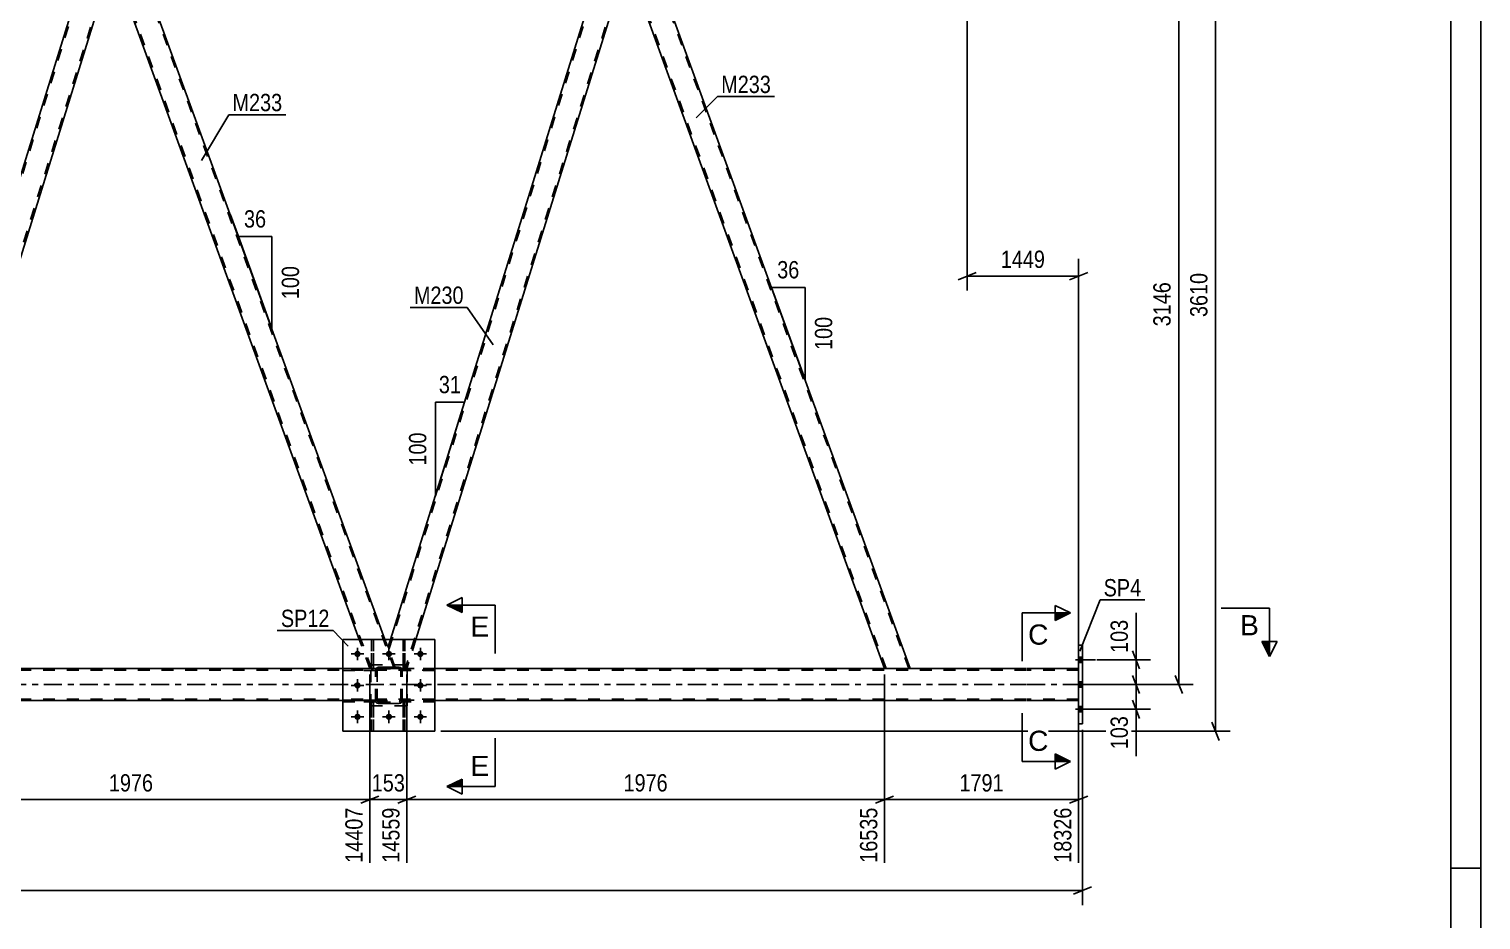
# Model space of a CAD drawing. Header units: millimetres. Extents: x 0 to 841, y 0 to 594.
# Drawn here: x 600.8 to 841, y 289.4 to 436.9 of the extents above; entities that cross this region are included whole.
import ezdxf

# ---------------------------------------------------------------- set-up
doc = ezdxf.new("R2010")
doc.units = ezdxf.units.MM
doc.linetypes.add('DXK_LINE_DOT2', pattern=[3.9198, 1.9599, -1.9599])
doc.linetypes.add('DXK_LINE_DOT3', pattern=[5.9187, 2.979, -0.9799, 0.9799, -0.9799])
doc.styles.add('Arial', font='ARIAL.TTF', dxfattribs={"height": 0.2})
doc.styles.add('Arial Narrow', font='ARIALN.TTF', dxfattribs={"height": 0.2})

# ---------------------------------------------------------------- blocks, each defined once
blk = doc.blocks.new('Unknown-389786769-1133 - 25525')
at = {"color": 5, "linetype": 'Continuous'}
for p, q in [((841, 0), (841, 594)), ((836, 5), (836, 589)), ((841, 298), (836, 298))]:
    blk.add_line(p, q, dxfattribs=at)
blk = doc.blocks.new('Part-389786769-2640 - 2334')
at = {"color": 7, "linetype": 'DXK_LINE_DOT2'}
for p, q in [((657.35, 324.87), (657.35, 331.67)), ((657.35, 331.67), (663.35, 331.67)), ((663.35, 324.87), (663.35, 331.67)), ((657.35, 324.87), (663.35, 324.87))]:
    blk.add_line(p, q, dxfattribs=at)
blk = doc.blocks.new('Bolt-389786769-2337 - 2334')
at = {"linetype": 'Continuous'}
for points in [[(775.08, 332.06), (775.08, 332.94), (774.44, 332.94), (774.44, 332.06)], [(775.08, 332.06), (775.08, 332.94), (774.44, 332.94), (774.44, 332.06)], [(775.08, 332.06), (775.08, 332.94), (774.44, 332.94), (774.44, 332.06)], [(775.08, 327.96), (775.08, 328.84), (774.44, 328.84), (774.44, 327.96)], [(775.08, 327.96), (775.08, 328.84), (774.44, 328.84), (774.44, 327.96)], [(775.08, 323.86), (775.08, 324.74), (774.44, 324.74), (774.44, 323.86)], [(775.08, 323.86), (775.08, 324.74), (774.44, 324.74), (774.44, 323.86)], [(775.08, 323.86), (775.08, 324.74), (774.44, 324.74), (774.44, 323.86)]]:
    blk.add_hatch(color=1, dxfattribs=at).paths.add_polyline_path(points)
at = {"color": 1, "linetype": 'Continuous'}
for p, q in [((773.92, 332.5), (777.24, 332.5)), ((773.92, 332.5), (777.24, 332.5)), ((773.92, 332.5), (777.24, 332.5)), ((774.44, 332.94), (775.08, 332.94)), ((774.44, 332.94), (775.08, 332.94)), ((774.44, 332.94), (775.08, 332.94)), ((774.44, 332.06), (775.08, 332.06)), ((774.44, 332.06), (775.08, 332.06)), ((774.44, 332.06), (775.08, 332.06)), ((773.92, 328.4), (777.24, 328.4)), ((773.92, 328.4), (777.24, 328.4)), ((774.44, 328.84), (775.08, 328.84)), ((774.44, 328.84), (775.08, 328.84)), ((774.44, 327.96), (775.08, 327.96)), ((774.44, 327.96), (775.08, 327.96)), ((773.92, 324.3), (777.24, 324.3)), ((773.92, 324.3), (777.24, 324.3)), ((773.92, 324.3), (777.24, 324.3)), ((774.44, 324.74), (775.08, 324.74)), ((774.44, 324.74), (775.08, 324.74)), ((774.44, 324.74), (775.08, 324.74)), ((774.44, 323.86), (775.08, 323.86)), ((774.44, 323.86), (775.08, 323.86)), ((774.44, 323.86), (775.08, 323.86))]:
    blk.add_line(p, q, dxfattribs=at)
blk = doc.blocks.new('Part-389786769-2482 - 2334')
at = {"color": 2, "linetype": 'Continuous'}
for p, q in [((667.95, 335.86), (652.75, 335.86)), ((652.75, 320.66), (652.75, 335.86)), ((667.95, 320.66), (667.95, 335.86)), ((667.95, 320.66), (652.75, 320.66))]:
    blk.add_line(p, q, dxfattribs=at)
blk = doc.blocks.new('Part-389786769-2483 - 2334')
at = {"color": 7, "linetype": 'DXK_LINE_DOT2'}
for p, q in [((652.75, 335.86), (667.95, 335.86)), ((652.75, 335.86), (652.75, 320.66)), ((667.95, 335.86), (667.95, 320.66)), ((652.75, 320.66), (667.95, 320.66))]:
    blk.add_line(p, q, dxfattribs=at)
blk = doc.blocks.new('Part-389786769-2422 - 2334')
at = {"color": 7, "linetype": 'DXK_LINE_DOT2'}
for p, q in [((765.82, 330.8), (94.28, 330.8)), ((667.95, 331.04), (652.75, 331.04)), ((774.44, 330.8), (765.92, 330.8)), ((774.44, 331.04), (774.44, 325.76)), ((774.44, 330.8), (774.44, 331.01)), ((774.44, 326.24), (774.44, 330.56)), ((765.82, 326), (94.28, 326)), ((667.95, 325.76), (652.75, 325.76)), ((774.44, 326), (765.92, 326))]:
    blk.add_line(p, q, dxfattribs=at)
at = {"color": 2, "linetype": 'Continuous'}
for p, q in [((652.75, 331.04), (497.68, 331.04)), ((765.82, 331.04), (667.95, 331.04)), ((774.44, 331.04), (765.92, 331.04)), ((652.75, 325.76), (497.68, 325.76)), ((765.82, 325.76), (667.95, 325.76)), ((774.44, 325.76), (765.92, 325.76))]:
    blk.add_line(p, q, dxfattribs=at)
at = {"color": 7, "linetype": 'DXK_LINE_DOT3'}
for p, q in [((94.28, 328.4), (765.82, 328.4)), ((765.92, 328.4), (774.44, 328.4))]:
    blk.add_line(p, q, dxfattribs=at)
blk = doc.blocks.new('Part-389786769-2359 - 2334')
at = {"color": 7, "linetype": 'DXK_LINE_DOT2'}
for p, q in [((657.48, 325.5), (657.48, 325.5)), ((657.48, 325.5), (657.48, 324.9)), ((657.48, 320.67), (657.48, 325.5)), ((657.48, 325.5), (657.8, 325.5)), ((657.48, 324.9), (657.48, 320.67)), ((657.48, 324.9), (657.8, 324.9)), ((657.8, 324.9), (657.8, 325.5)), ((657.8, 320.67), (657.8, 325.5)), ((657.8, 320.67), (657.8, 324.9)), ((657.48, 320.67), (657.8, 320.67))]:
    blk.add_line(p, q, dxfattribs=at)
blk = doc.blocks.new('Part-389786769-2426 - 2334')
at = {"color": 7, "linetype": 'DXK_LINE_DOT2'}
for p, q in [((663.15, 325.83), (662.55, 325.83)), ((662.55, 325.83), (667.95, 325.83)), ((662.55, 325.51), (662.55, 325.83)), ((662.55, 325.51), (662.55, 325.83)), ((663.15, 325.51), (662.55, 325.51)), ((667.95, 325.51), (662.55, 325.51)), ((663.15, 325.51), (663.15, 325.83)), ((667.95, 325.83), (667.95, 325.51))]:
    blk.add_line(p, q, dxfattribs=at)
blk = doc.blocks.new('Part-389786769-2362 - 2334')
at = {"color": 7, "linetype": 'DXK_LINE_DOT2'}
for p, q in [((658.15, 331.03), (652.75, 331.03)), ((652.75, 331.03), (652.75, 330.71)), ((658.15, 330.71), (652.75, 330.71)), ((657.55, 330.71), (657.55, 331.03)), ((658.15, 330.71), (658.15, 331.03)), ((658.15, 330.71), (658.15, 331.03))]:
    blk.add_line(p, q, dxfattribs=at)
blk = doc.blocks.new('Part-389786769-2427 - 2334')
at = {"color": 7, "linetype": 'DXK_LINE_DOT2'}
for p, q in [((667.95, 331.03), (662.55, 331.03)), ((662.55, 330.71), (662.55, 331.03)), ((662.55, 330.71), (662.55, 331.03)), ((663.15, 330.71), (662.55, 330.71)), ((667.95, 330.71), (662.55, 330.71)), ((663.15, 330.71), (663.15, 331.03)), ((667.95, 331.03), (667.95, 330.71))]:
    blk.add_line(p, q, dxfattribs=at)
blk = doc.blocks.new('Part-389786769-2363 - 2334')
at = {"color": 7, "linetype": 'DXK_LINE_DOT2'}
for p, q in [((658.15, 325.83), (652.75, 325.83)), ((652.75, 325.83), (652.75, 325.51)), ((658.15, 325.51), (652.75, 325.51)), ((657.55, 325.51), (657.55, 325.83)), ((658.15, 325.51), (658.15, 325.83)), ((658.15, 325.51), (658.15, 325.83))]:
    blk.add_line(p, q, dxfattribs=at)
blk = doc.blocks.new('Part-389786769-2573 - 2334')
at = {"color": 7, "linetype": 'DXK_LINE_DOT2'}
for p, q in [((658.15, 330.78), (658.19, 330.97)), ((658.19, 330.97), (658.15, 330.78)), ((658.15, 325.74), (658.15, 330.78)), ((658.15, 330.78), (658.15, 330.78)), ((658.15, 325.74), (658.15, 330.78)), ((658.39, 330.78), (658.41, 330.88)), ((658.41, 330.88), (658.39, 330.78)), ((658.39, 325.74), (658.39, 330.78)), ((658.39, 330.78), (658.39, 330.78)), ((658.39, 330.78), (658.39, 325.74)), ((658.41, 330.88), (658.46, 330.95)), ((658.46, 330.95), (658.41, 330.88)), ((658.45, 331.23), (658.63, 331.26)), ((658.63, 331.26), (658.45, 331.23)), ((658.46, 330.95), (658.54, 331.01)), ((658.63, 331.02), (658.54, 331.01)), ((662.07, 331.26), (658.63, 331.26)), ((658.63, 331.26), (658.63, 331.26)), ((658.63, 331.26), (662.07, 331.26)), ((658.63, 331.02), (662.07, 331.02)), ((658.63, 331.02), (658.63, 331.02)), ((658.63, 331.02), (662.07, 331.02)), ((662.07, 331.26), (662.07, 331.26)), ((662.07, 331.26), (662.25, 331.23)), ((662.25, 331.23), (662.07, 331.26)), ((662.07, 331.02), (662.07, 331.02)), ((662.07, 331.02), (662.16, 331.01)), ((662.16, 331.01), (662.07, 331.02)), ((662.16, 331.01), (662.24, 330.95)), ((662.24, 330.95), (662.16, 331.01)), ((662.24, 330.95), (662.29, 330.88)), ((662.29, 330.88), (662.24, 330.95)), ((662.29, 330.88), (662.31, 330.78)), ((662.31, 330.78), (662.29, 330.88)), ((662.31, 325.74), (662.31, 330.78)), ((662.31, 330.78), (662.31, 330.78)), ((662.31, 325.74), (662.31, 330.78)), ((662.51, 330.97), (662.55, 330.78)), ((662.55, 330.78), (662.51, 330.97)), ((662.55, 325.74), (662.55, 330.78)), ((662.55, 330.78), (662.55, 330.78)), ((662.55, 325.74), (662.55, 330.78)), ((658.15, 325.74), (658.15, 325.74)), ((658.19, 325.56), (658.15, 325.74)), ((658.15, 325.74), (658.19, 325.56)), ((658.39, 325.74), (658.39, 325.74)), ((658.41, 325.65), (658.39, 325.74)), ((658.39, 325.74), (658.41, 325.65)), ((658.46, 325.58), (658.41, 325.65)), ((658.41, 325.65), (658.46, 325.58)), ((658.63, 325.26), (658.45, 325.3)), ((658.45, 325.3), (658.63, 325.26)), ((658.54, 325.52), (658.46, 325.58)), ((658.46, 325.58), (658.54, 325.52)), ((658.63, 325.5), (658.54, 325.52)), ((658.54, 325.52), (658.63, 325.5)), ((658.63, 325.5), (662.07, 325.5)), ((658.63, 325.5), (658.63, 325.5)), ((658.63, 325.5), (662.07, 325.5)), ((658.63, 325.26), (662.07, 325.26)), ((658.63, 325.26), (658.63, 325.26)), ((662.07, 325.26), (658.63, 325.26)), ((662.16, 325.52), (662.07, 325.5)), ((662.07, 325.5), (662.07, 325.5)), ((662.25, 325.3), (662.07, 325.26)), ((662.07, 325.26), (662.25, 325.3)), ((662.07, 325.26), (662.07, 325.26)), ((662.24, 325.58), (662.16, 325.52)), ((662.29, 325.65), (662.24, 325.58)), ((662.24, 325.58), (662.29, 325.65)), ((662.31, 325.74), (662.29, 325.65)), ((662.29, 325.65), (662.31, 325.74)), ((662.31, 325.74), (662.31, 325.74)), ((662.55, 325.74), (662.51, 325.56)), ((662.51, 325.56), (662.55, 325.74)), ((662.55, 325.74), (662.55, 325.74))]:
    blk.add_line(p, q, dxfattribs=at)
at = {"color": 7, "linetype": 'DXK_LINE_DOT3'}
blk.add_line((660.35, 328.26), (660.35, 328.26), dxfattribs=at)
at = {"color": 7, "linetype": 'DXK_LINE_DOT2'}
for centre, start, end in [((658.63, 330.78), 112.5, 157.5), ((658.63, 330.78), 112.5, 157.5), ((662.07, 330.78), 22.5, 67.5), ((662.07, 330.78), 22.5, 67.5), ((658.63, 325.74), 202.5, 247.5), ((658.63, 325.74), 202.5, 247.5), ((662.07, 325.74), 292.5, 337.5), ((662.07, 325.74), 292.5, 337.5)]:
    blk.add_arc(centre, 0.48, start, end, dxfattribs=at)
blk = doc.blocks.new('Part-389786769-2492 - 2334')
at = {"color": 2, "linetype": 'Continuous'}
for p, q in [((774.44, 334.9), (774.44, 334.9)), ((774.44, 334.9), (775.08, 334.9)), ((774.44, 321.9), (774.44, 334.9)), ((775.08, 334.9), (775.08, 334.9)), ((775.08, 321.9), (775.08, 334.9)), ((774.44, 321.9), (775.08, 321.9)), ((775.08, 321.9), (775.08, 321.9))]:
    blk.add_line(p, q, dxfattribs=at)
at = {"color": 7, "linetype": 'DXK_LINE_DOT2'}
for p, q in [((774.44, 321.9), (774.44, 334.9)), ((775.08, 334.9), (775.08, 321.9)), ((775.08, 321.9), (775.08, 321.9))]:
    blk.add_line(p, q, dxfattribs=at)
blk = doc.blocks.new('Part-389786769-2428 - 2334')
at = {"color": 7, "linetype": 'DXK_LINE_DOT2'}
for p, q in [((662.55, 325.51), (662.55, 325.83)), ((662.55, 325.83), (667.95, 325.83)), ((662.55, 325.51), (662.55, 325.83)), ((667.95, 325.51), (662.55, 325.51)), ((663.15, 325.51), (663.15, 325.83)), ((667.95, 325.83), (667.95, 325.51))]:
    blk.add_line(p, q, dxfattribs=at)
blk = doc.blocks.new('Part-389786769-2364 - 2334')
at = {"color": 7, "linetype": 'DXK_LINE_DOT2'}
for p, q in [((658.15, 331.03), (652.75, 331.03)), ((652.75, 331.03), (652.75, 330.71)), ((652.75, 330.71), (658.15, 330.71)), ((657.55, 331.03), (658.15, 331.03)), ((657.55, 330.71), (657.55, 331.03)), ((657.55, 330.71), (658.15, 330.71)), ((658.15, 330.71), (658.15, 331.03)), ((658.15, 330.71), (658.15, 331.03))]:
    blk.add_line(p, q, dxfattribs=at)
blk = doc.blocks.new('Part-389786769-2365 - 2334')
at = {"color": 7, "linetype": 'DXK_LINE_DOT2'}
for p, q in [((658.15, 325.83), (652.75, 325.83)), ((652.75, 325.83), (652.75, 325.51)), ((652.75, 325.51), (658.15, 325.51)), ((657.55, 325.83), (658.15, 325.83)), ((657.55, 325.51), (657.55, 325.83)), ((657.55, 325.51), (658.15, 325.51)), ((658.15, 325.51), (658.15, 325.83)), ((658.15, 325.51), (658.15, 325.83))]:
    blk.add_line(p, q, dxfattribs=at)
blk = doc.blocks.new('Part-389786769-2433 - 2334')
at = {"color": 7, "linetype": 'DXK_LINE_DOT2'}
for p, q in [((697.15, 452.26), (660.33, 334.14)), ((699.63, 448.38), (663.05, 331.04)), ((660.19, 334.51), (660.62, 335.86)), ((661.46, 331.04), (660.19, 334.51)), ((661.46, 331.04), (660.19, 334.51)), ((664.81, 335.86), (663.3, 331.04)), ((663.3, 331.04), (661.46, 331.04)), ((662.8, 331.04), (661.46, 331.04))]:
    blk.add_line(p, q, dxfattribs=at)
at = {"color": 2, "linetype": 'Continuous'}
for p, q in [((696.9, 452.26), (660.62, 335.86)), ((698.21, 452.26), (696.9, 452.26)), ((698.21, 452.26), (699.76, 448.01)), ((699.76, 448.01), (664.81, 335.86))]:
    blk.add_line(p, q, dxfattribs=at)
blk = doc.blocks.new('Part-389786769-2438 - 2334')
at = {"color": 2, "linetype": 'Continuous'}
for p, q in [((617.34, 452.26), (613.08, 452.26)), ((659.7, 335.86), (617.34, 452.26)), ((655.45, 335.86), (614.63, 448.01))]:
    blk.add_line(p, q, dxfattribs=at)
at = {"color": 7, "linetype": 'DXK_LINE_DOT2'}
for p, q in [((613.08, 452.26), (614.63, 448.01)), ((657.46, 331.04), (613.34, 452.26)), ((661.2, 331.04), (617.08, 452.26)), ((657.2, 331.04), (655.45, 335.86)), ((661.46, 331.04), (659.7, 335.86)), ((661.46, 331.04), (657.2, 331.04)), ((660.95, 331.04), (657.71, 331.04))]:
    blk.add_line(p, q, dxfattribs=at)
blk = doc.blocks.new('Part-389786769-2443 - 2334')
at = {"color": 2, "linetype": 'Continuous'}
for p, q in [((611.76, 452.26), (575.06, 334.51)), ((613.08, 452.26), (611.76, 452.26)), ((614.63, 448.01), (613.08, 452.26)), ((614.63, 448.01), (578.17, 331.04)), ((576.32, 331.04), (575.06, 334.51)), ((575.06, 334.51), (575.06, 334.51))]:
    blk.add_line(p, q, dxfattribs=at)
at = {"color": 7, "linetype": 'DXK_LINE_DOT2'}
for p, q in [((612.01, 452.26), (575.2, 334.14)), ((614.49, 448.38), (577.92, 331.04)), ((576.32, 331.04), (575.06, 334.51)), ((578.17, 331.04), (576.32, 331.04)), ((577.67, 331.04), (576.32, 331.04)), ((578.02, 331.04), (577.67, 331.04))]:
    blk.add_line(p, q, dxfattribs=at)
blk = doc.blocks.new('Part-389786769-2477 - 2334')
at = {"color": 7, "linetype": 'DXK_LINE_DOT2'}
for p, q in [((663, 335.87), (662.68, 335.87)), ((662.68, 335.87), (662.68, 331.62)), ((662.68, 335.86), (662.68, 331.02)), ((663, 331.62), (663, 335.87)), ((663, 331.06), (663, 335.87)), ((663, 331.62), (662.68, 331.62)), ((662.68, 331.62), (662.68, 331.02)), ((663, 331.06), (663, 331.62)), ((663, 331.02), (662.68, 331.02)), ((663, 331.02), (663, 331.06)), ((663, 331.02), (663, 331.06)), ((663, 331.02), (663, 331.02))]:
    blk.add_line(p, q, dxfattribs=at)
blk = doc.blocks.new('Part-389786769-2635 - 2334')
at = {"color": 2, "linetype": 'Continuous'}
blk.add_line((662.68, 335.87), (663, 335.87), dxfattribs=at)
at = {"color": 7, "linetype": 'DXK_LINE_DOT2'}
for p, q in [((662.68, 331.62), (662.68, 335.87)), ((662.68, 331.02), (662.68, 335.86)), ((663, 335.87), (663, 331.62)), ((663, 335.86), (663, 331.02)), ((662.68, 331.02), (662.68, 331.62)), ((662.68, 331.62), (663, 331.62)), ((663, 331.62), (663, 331.02)), ((662.68, 331.02), (662.68, 331.02)), ((663, 331.02), (662.68, 331.02))]:
    blk.add_line(p, q, dxfattribs=at)
blk = doc.blocks.new('Part-389786769-2545 - 2334')
at = {"color": 7, "linetype": 'DXK_LINE_DOT2'}
for p, q in [((662.55, 330.71), (662.55, 331.03)), ((662.55, 331.03), (667.95, 331.03)), ((662.55, 330.71), (662.55, 331.03)), ((667.95, 330.71), (662.55, 330.71)), ((663.15, 330.71), (663.15, 331.03)), ((667.95, 331.03), (667.95, 330.71))]:
    blk.add_line(p, q, dxfattribs=at)
blk = doc.blocks.new('Part-389786769-2554 - 2334')
at = {"color": 7, "linetype": 'DXK_LINE_DOT2'}
for p, q in [((663, 325.5), (662.68, 325.5)), ((662.68, 324.9), (662.68, 325.5)), ((662.68, 320.67), (662.68, 325.5)), ((663, 324.9), (662.68, 324.9)), ((662.68, 320.67), (662.68, 324.9)), ((663, 325.5), (663, 325.5)), ((663, 325.5), (663, 324.9)), ((663, 320.67), (663, 325.5)), ((663, 324.9), (663, 320.67)), ((663, 320.67), (662.68, 320.67))]:
    blk.add_line(p, q, dxfattribs=at)
blk = doc.blocks.new('Part-389786769-2572 - 2334')
at = {"color": 2, "linetype": 'Continuous'}
for p, q in [((702.47, 452.26), (698.21, 452.26)), ((746.59, 331.04), (702.47, 452.26)), ((742.34, 331.04), (699.76, 448.01))]:
    blk.add_line(p, q, dxfattribs=at)
at = {"color": 7, "linetype": 'DXK_LINE_DOT2'}
for p, q in [((698.21, 452.26), (699.76, 448.01)), ((742.59, 331.04), (698.47, 452.26)), ((746.34, 331.04), (702.22, 452.26)), ((746.59, 331.04), (742.34, 331.04)), ((746.08, 331.04), (742.85, 331.04))]:
    blk.add_line(p, q, dxfattribs=at)
blk = doc.blocks.new('Part-389786769-2574 - 2334')
at = {"color": 7, "linetype": 'DXK_LINE_DOT2'}
for p, q in [((657.35, 324.87), (657.35, 331.67)), ((657.35, 331.67), (663.35, 331.67)), ((663.35, 324.87), (663.35, 331.67)), ((657.35, 324.87), (663.35, 324.87))]:
    blk.add_line(p, q, dxfattribs=at)
blk = doc.blocks.new('Part-389786769-2600 - 2334')
at = {"color": 7, "linetype": 'DXK_LINE_DOT2'}
for p, q in [((657.8, 325.5), (657.48, 325.5)), ((657.48, 324.9), (657.48, 325.5)), ((657.48, 320.67), (657.48, 325.5)), ((657.8, 324.9), (657.48, 324.9)), ((657.48, 320.67), (657.48, 324.9)), ((657.8, 325.5), (657.8, 325.5)), ((657.8, 325.5), (657.8, 324.9)), ((657.8, 320.67), (657.8, 325.5)), ((657.8, 324.9), (657.8, 320.67)), ((657.8, 320.67), (657.48, 320.67))]:
    blk.add_line(p, q, dxfattribs=at)
blk = doc.blocks.new('Bolt-389786769-2607 - 2334')
at = {"color": 1, "linetype": 'Continuous'}
for p, q in [((655.15, 334.5), (655.15, 333.81)), ((660.35, 334.5), (660.35, 333.81)), ((665.55, 334.5), (665.55, 333.81)), ((654.11, 333.46), (654.8, 333.46)), ((655.15, 332.42), (655.15, 333.12)), ((656.19, 333.46), (655.5, 333.46)), ((659.31, 333.46), (660, 333.46)), ((660.35, 332.42), (660.35, 333.12)), ((661.39, 333.46), (660.7, 333.46)), ((664.51, 333.46), (665.2, 333.46)), ((665.55, 332.42), (665.55, 333.12)), ((666.59, 333.46), (665.9, 333.46)), ((655.15, 329.3), (655.15, 328.61)), ((665.55, 329.3), (665.55, 328.61)), ((654.11, 328.26), (654.8, 328.26)), ((655.15, 327.22), (655.15, 327.92)), ((656.19, 328.26), (655.5, 328.26)), ((664.51, 328.26), (665.2, 328.26)), ((665.55, 327.22), (665.55, 327.92)), ((666.59, 328.26), (665.9, 328.26)), ((654.11, 323.06), (654.8, 323.06)), ((655.15, 324.1), (655.15, 323.41)), ((655.15, 322.02), (655.15, 322.72)), ((656.19, 323.06), (655.5, 323.06)), ((659.31, 323.06), (660, 323.06)), ((660.35, 324.1), (660.35, 323.41)), ((660.35, 322.02), (660.35, 322.72)), ((661.39, 323.06), (660.7, 323.06)), ((664.51, 323.06), (665.2, 323.06)), ((665.55, 324.1), (665.55, 323.41)), ((665.55, 322.02), (665.55, 322.72)), ((666.59, 323.06), (665.9, 323.06))]:
    blk.add_line(p, q, dxfattribs=at)
blk = doc.blocks.new('Bolt-389786769-2608 - 2334')
at = {"linetype": 'Continuous'}
for points in [[(655.67, 333.46, -1), (654.63, 333.46, -1)], [(660.87, 333.46, -1), (659.83, 333.46, -1)], [(666.07, 333.46, -1), (665.03, 333.46, -1)], [(655.67, 328.26, -1), (654.63, 328.26, -1)], [(666.07, 328.26, -1), (665.03, 328.26, -1)], [(655.67, 323.06, -1), (654.63, 323.06, -1)], [(660.87, 323.06, -1), (659.83, 323.06, -1)], [(666.07, 323.06, -1), (665.03, 323.06, -1)]]:
    blk.add_hatch(color=1, dxfattribs=at).paths.add_polyline_path(points)
at = {"color": 1, "linetype": 'Continuous'}
for p, q in [((655.15, 334.5), (655.15, 332.42)), ((660.35, 334.5), (660.35, 332.42)), ((665.55, 334.5), (665.55, 332.42)), ((656.19, 333.46), (654.11, 333.46)), ((661.39, 333.46), (659.31, 333.46)), ((666.59, 333.46), (664.51, 333.46)), ((655.15, 329.3), (655.15, 327.22)), ((665.55, 329.3), (665.55, 327.22)), ((656.19, 328.26), (654.11, 328.26)), ((666.59, 328.26), (664.51, 328.26)), ((656.19, 323.06), (654.11, 323.06)), ((655.15, 324.1), (655.15, 322.02)), ((661.39, 323.06), (659.31, 323.06)), ((660.35, 324.1), (660.35, 322.02)), ((666.59, 323.06), (664.51, 323.06)), ((665.55, 324.1), (665.55, 322.02))]:
    blk.add_line(p, q, dxfattribs=at)
blk = doc.blocks.new('Part-389786769-2611 - 2334')
at = {"color": 7, "linetype": 'DXK_LINE_DOT2'}
for p, q in [((657.8, 335.87), (657.48, 335.87)), ((657.48, 335.87), (657.48, 331.62)), ((657.48, 335.87), (657.48, 331.02)), ((657.8, 331.62), (657.8, 335.87)), ((657.8, 331.02), (657.8, 335.86)), ((657.8, 331.62), (657.48, 331.62)), ((657.48, 331.62), (657.48, 331.02)), ((657.8, 331.02), (657.8, 331.62)), ((657.8, 331.02), (657.48, 331.02)), ((657.8, 331.02), (657.8, 331.02))]:
    blk.add_line(p, q, dxfattribs=at)
blk = doc.blocks.new('Part-389786769-2630 - 2334')
at = {"color": 2, "linetype": 'Continuous'}
blk.add_line((657.48, 335.87), (657.8, 335.87), dxfattribs=at)
at = {"color": 7, "linetype": 'DXK_LINE_DOT2'}
for p, q in [((657.48, 331.62), (657.48, 335.87)), ((657.48, 331.02), (657.48, 335.86)), ((657.8, 335.87), (657.8, 331.62)), ((657.8, 335.86), (657.8, 331.02)), ((657.48, 331.02), (657.48, 331.62)), ((657.48, 331.62), (657.8, 331.62)), ((657.8, 331.62), (657.8, 331.02)), ((657.48, 331.02), (657.48, 331.02)), ((657.8, 331.02), (657.48, 331.02))]:
    blk.add_line(p, q, dxfattribs=at)
blk = doc.blocks.new('Part-389786769-2641 - 2334')
at = {"color": 7, "linetype": 'DXK_LINE_DOT2'}
for p, q in [((658.15, 330.78), (658.19, 330.97)), ((658.19, 330.97), (658.15, 330.78)), ((658.15, 325.74), (658.15, 330.78)), ((658.15, 330.78), (658.15, 330.78)), ((658.15, 325.74), (658.15, 330.78)), ((658.39, 330.78), (658.41, 330.88)), ((658.41, 330.88), (658.39, 330.78)), ((658.39, 325.74), (658.39, 330.78)), ((658.39, 330.78), (658.39, 330.78)), ((658.39, 330.78), (658.39, 325.74)), ((658.41, 330.88), (658.46, 330.95)), ((658.46, 330.95), (658.41, 330.88)), ((658.45, 331.23), (658.63, 331.26)), ((658.63, 331.26), (658.45, 331.23)), ((658.46, 330.95), (658.54, 331.01)), ((658.63, 331.02), (658.54, 331.01)), ((658.63, 331.26), (662.07, 331.26)), ((658.63, 331.26), (658.63, 331.26)), ((658.63, 331.26), (662.07, 331.26)), ((658.63, 331.02), (662.07, 331.02)), ((658.63, 331.02), (658.63, 331.02)), ((658.63, 331.02), (662.07, 331.02)), ((662.07, 331.26), (662.07, 331.26)), ((662.07, 331.26), (662.25, 331.23)), ((662.25, 331.23), (662.07, 331.26)), ((662.07, 331.02), (662.07, 331.02)), ((662.07, 331.02), (662.16, 331.01)), ((662.16, 331.01), (662.07, 331.02)), ((662.16, 331.01), (662.24, 330.95)), ((662.24, 330.95), (662.16, 331.01)), ((662.24, 330.95), (662.29, 330.88)), ((662.29, 330.88), (662.24, 330.95)), ((662.29, 330.88), (662.31, 330.78)), ((662.31, 330.78), (662.29, 330.88)), ((662.31, 325.74), (662.31, 330.78)), ((662.31, 330.78), (662.31, 330.78)), ((662.31, 325.74), (662.31, 330.78)), ((662.51, 330.97), (662.55, 330.78)), ((662.55, 330.78), (662.51, 330.97)), ((662.55, 325.74), (662.55, 330.78)), ((662.55, 330.78), (662.55, 330.78)), ((662.55, 325.74), (662.55, 330.78)), ((658.15, 325.74), (658.15, 325.74)), ((658.19, 325.56), (658.15, 325.74)), ((658.15, 325.74), (658.19, 325.56)), ((658.39, 325.74), (658.39, 325.74)), ((658.41, 325.65), (658.39, 325.74)), ((658.39, 325.74), (658.41, 325.65)), ((658.46, 325.58), (658.41, 325.65)), ((658.41, 325.65), (658.46, 325.58)), ((658.63, 325.26), (658.45, 325.3)), ((658.45, 325.3), (658.63, 325.26)), ((658.54, 325.52), (658.46, 325.58)), ((658.46, 325.58), (658.54, 325.52)), ((658.63, 325.5), (658.54, 325.52)), ((658.54, 325.52), (658.63, 325.5)), ((658.63, 325.5), (662.07, 325.5)), ((658.63, 325.5), (658.63, 325.5)), ((658.63, 325.5), (662.07, 325.5)), ((658.63, 325.26), (662.07, 325.26)), ((658.63, 325.26), (658.63, 325.26)), ((662.07, 325.26), (658.63, 325.26)), ((662.16, 325.52), (662.07, 325.5)), ((662.07, 325.5), (662.07, 325.5)), ((662.25, 325.3), (662.07, 325.26)), ((662.07, 325.26), (662.25, 325.3)), ((662.07, 325.26), (662.07, 325.26)), ((662.24, 325.58), (662.16, 325.52)), ((662.29, 325.65), (662.24, 325.58)), ((662.24, 325.58), (662.29, 325.65)), ((662.31, 325.74), (662.29, 325.65)), ((662.29, 325.65), (662.31, 325.74)), ((662.31, 325.74), (662.31, 325.74)), ((662.55, 325.74), (662.51, 325.56)), ((662.51, 325.56), (662.55, 325.74)), ((662.55, 325.74), (662.55, 325.74))]:
    blk.add_line(p, q, dxfattribs=at)
at = {"color": 7, "linetype": 'DXK_LINE_DOT3'}
blk.add_line((660.35, 328.26), (660.35, 328.26), dxfattribs=at)
at = {"color": 7, "linetype": 'DXK_LINE_DOT2'}
for centre, start, end in [((658.63, 330.78), 112.5, 157.5), ((658.63, 330.78), 112.5, 157.5), ((662.07, 330.78), 22.5, 67.5), ((662.07, 330.78), 22.5, 67.5), ((658.63, 325.74), 202.5, 247.5), ((658.63, 325.74), 202.5, 247.5), ((662.07, 325.74), 292.5, 337.5), ((662.07, 325.74), 292.5, 337.5)]:
    blk.add_arc(centre, 0.48, start, end, dxfattribs=at)
blk = doc.blocks.new('Part-389786769-2643 - 2334')
at = {"color": 7, "linetype": 'DXK_LINE_DOT2'}
for p, q in [((662.68, 325.5), (662.68, 325.5)), ((662.68, 325.5), (662.68, 324.9)), ((662.68, 320.67), (662.68, 325.5)), ((662.68, 325.5), (663, 325.5)), ((662.68, 324.9), (662.68, 320.67)), ((662.68, 324.9), (663, 324.9)), ((663, 324.9), (663, 325.5)), ((663, 320.67), (663, 325.5)), ((663, 320.67), (663, 324.9)), ((662.68, 320.67), (663, 320.67))]:
    blk.add_line(p, q, dxfattribs=at)
blk = doc.blocks.new('AngleDimension-389786769-10076 - 2334')
at = {"color": 7, "linetype": 'Continuous'}
for p, q in [((634.13, 406.13), (635.44, 402.52)), ((640.98, 402.52), (635.44, 402.52)), ((640.98, 387.3), (635.44, 402.52)), ((640.98, 387.3), (640.98, 402.52))]:
    blk.add_line(p, q, dxfattribs=at)
at = {"color": 0}
for points in [[(640.64, 403.42), (640.64, 407.62), (635.78, 407.62), (635.78, 403.42)], [(646.08, 398.25), (641.88, 398.25), (641.88, 391.57), (646.08, 391.57)]]:
    blk.add_wipeout(points, dxfattribs=at)
at = {"color": 3, "style": 'Arial Narrow'}
blk.add_text('36', height=2.863, dxfattribs=at).set_placement((636.38, 404.02))
blk.add_text('100', height=2.863, rotation=90.0002, dxfattribs=at).set_placement((645.48, 392.17))
blk = doc.blocks.new('StraightDimension-389786769-31041 - 2334')
at = {"color": 7, "linetype": 'Continuous'}
for p, q in [((783.34, 334), (784.54, 331)), ((777.48, 332.5), (786.34, 332.5)), ((783.94, 328.4), (783.94, 332.5)), ((784.54, 326.9), (783.34, 329.9)), ((777.13, 328.4), (786.34, 328.4))]:
    blk.add_line(p, q, dxfattribs=at)
at = {"color": 0}
blk.add_wipeout([(783.19, 339.71), (778.99, 339.71), (778.99, 333.03), (783.19, 333.03)], dxfattribs=at)
at = {"color": 7, "linetype": 'Continuous'}
blk.add_line((783.94, 332.5), (783.94, 340.24), dxfattribs=at)
blk.add_line((783.94, 332.5), (783.94, 340.24), dxfattribs=at)
at = {"color": 3, "style": 'Arial Narrow'}
blk.add_text('103', height=2.863, rotation=90.0002, dxfattribs=at).set_placement((782.59, 333.63))
blk = doc.blocks.new('StraightDimension-389786769-32021 - 2334')
at = {"color": 7, "linetype": 'Continuous'}
for p, q in [((742.34, 330.04), (742.34, 298.91)), ((774.44, 324.76), (774.44, 298.91)), ((743.84, 309.95), (740.84, 308.75)), ((772.94, 308.75), (775.94, 309.95)), ((742.34, 309.35), (774.44, 309.35))]:
    blk.add_line(p, q, dxfattribs=at)
at = {"color": 0}
blk.add_wipeout([(762.64, 310.1), (762.64, 314.3), (754.13, 314.3), (754.13, 310.1)], dxfattribs=at)
at = {"color": 0, "linetype": 'Continuous'}
blk.add_wipeout([(773.84, 308.65), (769.64, 308.65), (769.64, 298.31), (773.84, 298.31)], dxfattribs=at)
at = {"color": 3, "style": 'Arial Narrow'}
blk.add_text('1791', height=2.863, dxfattribs=at).set_placement((754.73, 310.7))
at = {"color": 3, "linetype": 'Continuous', "style": 'Arial Narrow'}
blk.add_text('18326', height=2.863, rotation=90.0002, dxfattribs=at).set_placement((773.24, 298.91))
blk = doc.blocks.new('StraightDimension-389786769-32023 - 2334')
at = {"color": 7, "linetype": 'Continuous'}
for p, q in [((657.2, 330.04), (657.2, 298.91)), ((663.3, 330.04), (663.3, 298.91)), ((655.7, 308.75), (658.7, 309.95)), ((664.8, 309.95), (661.8, 308.75)), ((657.2, 309.35), (663.3, 309.35))]:
    blk.add_line(p, q, dxfattribs=at)
at = {"color": 0}
blk.add_wipeout([(663.59, 310.1), (663.59, 314.3), (656.91, 314.3), (656.91, 310.1)], dxfattribs=at)
at = {"color": 0, "linetype": 'Continuous'}
blk.add_wipeout([(662.7, 308.65), (658.5, 308.65), (658.5, 298.31), (662.7, 298.31)], dxfattribs=at)
at = {"color": 3, "style": 'Arial Narrow'}
blk.add_text('153', height=2.863, dxfattribs=at).set_placement((657.51, 310.7))
at = {"color": 3, "linetype": 'Continuous', "style": 'Arial Narrow'}
blk.add_text('14559', height=2.863, rotation=90.0002, dxfattribs=at).set_placement((662.1, 298.91))
blk = doc.blocks.new('StraightDimension-389786769-32312 - 2334')
at = {"color": 7, "linetype": 'Continuous'}
for p, q in [((775.08, 320.9), (775.08, 291.9)), ((47.34, 294.3), (775.08, 294.3)), ((773.58, 293.7), (776.58, 294.9))]:
    blk.add_line(p, q, dxfattribs=at)
blk = doc.blocks.new('StraightDimension-389786769-32680 - 2334')
at = {"color": 7, "linetype": 'Continuous'}
for p, q in [((797.7, 463.56), (796.5, 466.56)), ((755.1, 465.06), (799.5, 465.06)), ((797.1, 320.66), (797.1, 465.06)), ((796.5, 322.16), (797.7, 319.16)), ((668.95, 320.66), (799.5, 320.66))]:
    blk.add_line(p, q, dxfattribs=at)
at = {"color": 0}
blk.add_wipeout([(796.35, 397.12), (792.15, 397.12), (792.15, 388.61), (796.35, 388.61)], dxfattribs=at)
at = {"color": 3, "style": 'Arial Narrow'}
blk.add_text('3610', height=2.863, rotation=90.0002, dxfattribs=at).set_placement((795.75, 389.21))
blk = doc.blocks.new('StraightDimension-389786769-8928 - 2334')
at = {"color": 7, "linetype": 'Continuous'}
for p, q in [((757.02, 454.26), (793.41, 454.26)), ((791.61, 452.76), (790.41, 455.76)), ((791.01, 328.4), (791.01, 454.26)), ((790.41, 329.9), (791.61, 326.9)), ((776.08, 328.4), (793.41, 328.4))]:
    blk.add_line(p, q, dxfattribs=at)
at = {"color": 0}
blk.add_wipeout([(790.26, 395.59), (786.06, 395.59), (786.06, 387.08), (790.26, 387.08)], dxfattribs=at)
at = {"color": 3, "style": 'Arial Narrow'}
blk.add_text('3146', height=2.863, rotation=90.0002, dxfattribs=at).set_placement((789.66, 387.68))
blk = doc.blocks.new('AngleDimension-389786769-10090 - 2334')
at = {"color": 7, "linetype": 'Continuous'}
for p, q in [((668.03, 375.11), (672.85, 375.11)), ((668.03, 359.64), (672.85, 375.11)), ((668.03, 359.64), (668.03, 375.11)), ((670.41, 367.3), (672.85, 375.11))]:
    blk.add_line(p, q, dxfattribs=at)
at = {"color": 0}
for points in [[(672.87, 376.01), (672.87, 380.21), (668.01, 380.21), (668.01, 376.01)], [(667.13, 370.72), (662.93, 370.72), (662.93, 364.03), (667.13, 364.03)]]:
    blk.add_wipeout(points, dxfattribs=at)
at = {"color": 3, "style": 'Arial Narrow'}
blk.add_text('31', height=2.863, dxfattribs=at).set_placement((668.61, 376.61))
blk.add_text('100', height=2.863, rotation=90.0002, dxfattribs=at).set_placement((666.53, 364.63))
blk = doc.blocks.new('AngleDimension-389786769-10104 - 2334')
at = {"color": 7, "linetype": 'Continuous'}
for p, q in [((727.98, 382.19), (723.64, 394.11)), ((729.18, 394.11), (723.64, 394.11)), ((729.18, 378.89), (723.64, 394.11)), ((729.18, 378.89), (729.18, 394.11))]:
    blk.add_line(p, q, dxfattribs=at)
at = {"color": 0}
for points in [[(728.84, 395.01), (728.84, 399.21), (723.98, 399.21), (723.98, 395.01)], [(734.28, 389.84), (730.08, 389.84), (730.08, 383.16), (734.28, 383.16)]]:
    blk.add_wipeout(points, dxfattribs=at)
at = {"color": 3, "style": 'Arial Narrow'}
blk.add_text('36', height=2.863, dxfattribs=at).set_placement((724.58, 395.61))
blk.add_text('100', height=2.863, rotation=90.0002, dxfattribs=at).set_placement((733.68, 383.76))
blk = doc.blocks.new('StraightDimension-389786769-23532 - 2334')
at = {"color": 7, "linetype": 'Continuous'}
for p, q in [((756.02, 451.26), (756.02, 393.59)), ((774.44, 332.04), (774.44, 398.84)), ((757.52, 396.59), (754.52, 395.39)), ((772.94, 395.39), (775.94, 396.59)), ((756.02, 395.99), (774.44, 395.99))]:
    blk.add_line(p, q, dxfattribs=at)
at = {"color": 0}
blk.add_wipeout([(769.49, 396.74), (769.49, 400.94), (760.97, 400.94), (760.97, 396.74)], dxfattribs=at)
at = {"color": 3, "style": 'Arial Narrow'}
blk.add_text('1449', height=2.863, dxfattribs=at).set_placement((761.57, 397.34))
blk = doc.blocks.new('StraightDimension-389786769-31042 - 2334')
at = {"color": 7, "linetype": 'Continuous'}
for p, q in [((783.34, 329.9), (784.54, 326.9)), ((777.13, 328.4), (786.34, 328.4)), ((783.94, 324.3), (783.94, 328.4)), ((777.13, 324.3), (786.34, 324.3)), ((784.54, 322.8), (783.34, 325.8))]:
    blk.add_line(p, q, dxfattribs=at)
at = {"color": 0}
blk.add_wipeout([(783.19, 323.78), (778.99, 323.78), (778.99, 317.09), (783.19, 317.09)], dxfattribs=at)
at = {"color": 7, "linetype": 'Continuous'}
blk.add_line((783.94, 324.3), (783.94, 316.57), dxfattribs=at)
blk.add_line((783.94, 324.3), (783.94, 316.57), dxfattribs=at)
at = {"color": 3, "style": 'Arial Narrow'}
blk.add_text('103', height=2.863, rotation=90.0002, dxfattribs=at).set_placement((782.59, 317.69))
blk = doc.blocks.new('StraightDimension-389786769-32022 - 2334')
at = {"color": 7, "linetype": 'Continuous'}
for p, q in [((663.3, 330.04), (663.3, 298.91)), ((742.34, 330.04), (742.34, 298.91)), ((664.8, 309.95), (661.8, 308.75)), ((740.84, 308.75), (743.84, 309.95)), ((663.3, 309.35), (742.34, 309.35))]:
    blk.add_line(p, q, dxfattribs=at)
at = {"color": 0}
blk.add_wipeout([(707.08, 310.1), (707.08, 314.3), (698.56, 314.3), (698.56, 310.1)], dxfattribs=at)
at = {"color": 0, "linetype": 'Continuous'}
blk.add_wipeout([(741.74, 308.65), (737.54, 308.65), (737.54, 298.31), (741.74, 298.31)], dxfattribs=at)
at = {"color": 3, "style": 'Arial Narrow'}
blk.add_text('1976', height=2.863, dxfattribs=at).set_placement((699.16, 310.7))
at = {"color": 3, "linetype": 'Continuous', "style": 'Arial Narrow'}
blk.add_text('16535', height=2.863, rotation=90.0002, dxfattribs=at).set_placement((741.14, 298.91))
blk = doc.blocks.new('StraightDimension-389786769-32024 - 2334')
at = {"color": 7, "linetype": 'Continuous'}
for p, q in [((578.17, 330.04), (578.17, 298.91)), ((657.2, 330.04), (657.2, 298.91)), ((579.67, 309.95), (576.67, 308.75)), ((655.7, 308.75), (658.7, 309.95)), ((578.17, 309.35), (657.2, 309.35))]:
    blk.add_line(p, q, dxfattribs=at)
at = {"color": 0}
blk.add_wipeout([(621.94, 310.1), (621.94, 314.3), (613.43, 314.3), (613.43, 310.1)], dxfattribs=at)
at = {"color": 0, "linetype": 'Continuous'}
blk.add_wipeout([(656.6, 308.65), (652.4, 308.65), (652.4, 298.31), (656.6, 298.31)], dxfattribs=at)
at = {"color": 3, "style": 'Arial Narrow'}
blk.add_text('1976', height=2.863, dxfattribs=at).set_placement((614.03, 310.7))
at = {"color": 3, "linetype": 'Continuous', "style": 'Arial Narrow'}
blk.add_text('14407', height=2.863, rotation=90.0002, dxfattribs=at).set_placement((656, 298.91))
blk = doc.blocks.new('SectionMark-389786769-3488 - 2334')
at = {"color": 6, "linetype": 'Continuous'}
for p in [(806.01, 341.04), (807.26, 335.54)]:
    blk.add_line(p, (806.01, 333.04), dxfattribs=at)
at = {"color": 0, "linetype": 'Continuous'}
blk.add_wipeout([(804.26, 336.54), (804.26, 340.04), (801.15, 340.04), (801.15, 336.54)], dxfattribs=at)
at = {"linetype": 'Continuous'}
blk.add_hatch(color=6, dxfattribs=at).paths.add_polyline_path([(804.76, 335.54), (806.01, 335.54), (806.01, 333.04)])
at = {"color": 6, "linetype": 'Continuous'}
for p, q in [((806.01, 341.04), (798.01, 341.04)), ((804.76, 335.54), (807.26, 335.54)), ((806.01, 333.04), (804.76, 335.54))]:
    blk.add_line(p, q, dxfattribs=at)
at = {"color": 3, "linetype": 'Continuous', "style": 'Arial'}
blk.add_text('B', height=3.34, dxfattribs=at).set_placement((801.15, 336.54))
blk = doc.blocks.new('Mark-389786769-2429 - 2334')
at = {"color": 0}
blk.add_wipeout([(672.71, 391.39), (672.71, 394.39), (664.49, 394.39), (664.49, 391.39)], dxfattribs=at)
blk.add_wipeout([(672.71, 391.39), (672.71, 394.39), (664.49, 394.39), (664.49, 391.39)], dxfattribs=at)
at = {"color": 30, "linetype": 'Continuous'}
for p in [(663.89, 390.79), (677.62, 384.59)]:
    blk.add_line(p, (673.31, 390.79), dxfattribs=at)
at = {"color": 3, "style": 'Arial Narrow'}
blk.add_text('M230', height=2.863, dxfattribs=at).set_placement((664.49, 391.39))
blk = doc.blocks.new('Mark-389786769-9031 - 2334')
at = {"color": 0}
blk.add_wipeout([(784.79, 342.99), (784.79, 345.99), (778.58, 345.99), (778.58, 342.99)], dxfattribs=at)
blk.add_wipeout([(784.79, 342.99), (784.79, 345.99), (778.58, 345.99), (778.58, 342.99)], dxfattribs=at)
at = {"color": 30, "linetype": 'Continuous'}
for p, q in [((774.67, 333.92), (777.98, 342.39)), ((777.98, 342.39), (785.39, 342.39))]:
    blk.add_line(p, q, dxfattribs=at)
at = {"color": 3, "style": 'Arial Narrow'}
blk.add_text('SP4', height=2.863, dxfattribs=at).set_placement((778.58, 342.99))
blk = doc.blocks.new('Mark-389786769-2434 - 2334')
at = {"color": 0}
blk.add_wipeout([(642.71, 423.28), (642.71, 426.28), (634.48, 426.28), (634.48, 423.28)], dxfattribs=at)
blk.add_wipeout([(642.71, 423.28), (642.71, 426.28), (634.48, 426.28), (634.48, 423.28)], dxfattribs=at)
at = {"color": 30, "linetype": 'Continuous'}
for p, q in [((629.32, 415.11), (633.88, 422.68)), ((633.88, 422.68), (643.31, 422.68))]:
    blk.add_line(p, q, dxfattribs=at)
at = {"color": 3, "style": 'Arial Narrow'}
blk.add_text('M233', height=2.863, dxfattribs=at).set_placement((634.48, 423.28))
blk = doc.blocks.new('Mark-389786769-2478 - 2334')
at = {"color": 0}
blk.add_wipeout([(650.52, 337.92), (650.52, 340.92), (642.48, 340.92), (642.48, 337.92)], dxfattribs=at)
blk.add_wipeout([(650.52, 337.92), (650.52, 340.92), (642.48, 340.92), (642.48, 337.92)], dxfattribs=at)
at = {"color": 30, "linetype": 'Continuous'}
for p in [(641.88, 337.32), (653.63, 334.74)]:
    blk.add_line(p, (651.12, 337.32), dxfattribs=at)
at = {"color": 3, "style": 'Arial Narrow'}
blk.add_text('SP12', height=2.863, dxfattribs=at).set_placement((642.48, 337.92))
blk = doc.blocks.new('Mark-389786769-9885 - 2334')
at = {"color": 0}
blk.add_wipeout([(723.55, 426.28), (723.55, 429.28), (715.32, 429.28), (715.32, 426.28)], dxfattribs=at)
blk.add_wipeout([(723.55, 426.28), (723.55, 429.28), (715.32, 429.28), (715.32, 426.28)], dxfattribs=at)
at = {"color": 30, "linetype": 'Continuous'}
for p, q in [((711.19, 422.15), (714.72, 425.68)), ((714.72, 425.68), (724.15, 425.68))]:
    blk.add_line(p, q, dxfattribs=at)
at = {"color": 3, "style": 'Arial Narrow'}
blk.add_text('M233', height=2.863, dxfattribs=at).set_placement((715.32, 426.28))
blk = doc.blocks.new('SectionMark-389786769-11101 - 2334')
at = {"color": 6, "linetype": 'Continuous'}
for p, q in [((770.58, 341.5), (773.08, 340.25)), ((765.08, 340.25), (773.08, 340.25)), ((765.08, 315.67), (773.08, 315.67)), ((773.08, 315.67), (770.58, 314.42))]:
    blk.add_line(p, q, dxfattribs=at)
at = {"color": 0, "linetype": 'Continuous'}
for points in [[(769.45, 335), (769.45, 338.5), (766.08, 338.5), (766.08, 335)], [(769.45, 317.42), (769.45, 320.92), (766.08, 320.92), (766.08, 317.42)]]:
    blk.add_wipeout(points, dxfattribs=at)
at = {"linetype": 'Continuous'}
for points in [[(770.58, 339), (770.58, 340.25), (773.08, 340.25)], [(770.58, 315.67), (770.58, 316.92), (773.08, 315.67)]]:
    blk.add_hatch(color=6, dxfattribs=at).paths.add_polyline_path(points)
at = {"color": 6, "linetype": 'Continuous'}
for p, q in [((770.58, 339), (770.58, 341.5)), ((765.08, 340.25), (765.08, 332.25)), ((773.08, 340.25), (770.58, 339)), ((765.08, 315.67), (765.08, 323.67)), ((773.08, 315.67), (770.58, 316.92)), ((770.58, 316.92), (770.58, 314.42))]:
    blk.add_line(p, q, dxfattribs=at)
at = {"color": 3, "linetype": 'Continuous', "style": 'Arial'}
for p in [(766.08, 335), (766.08, 317.42)]:
    blk.add_text('C', height=3.34, dxfattribs=at).set_placement(p)
blk = doc.blocks.new('SectionMark-389786769-19856 - 2334')
at = {"linetype": 'Continuous'}
for points in [[(672.45, 341.56), (672.45, 340.31), (669.95, 341.56)], [(672.45, 312.76), (672.45, 311.51), (669.95, 311.51)]]:
    blk.add_hatch(color=6, dxfattribs=at).paths.add_polyline_path(points)
at = {"color": 6, "linetype": 'Continuous'}
for p, q in [((669.95, 341.56), (672.45, 342.81)), ((677.95, 341.56), (669.95, 341.56)), ((669.95, 341.56), (672.45, 340.31)), ((672.45, 340.31), (672.45, 342.81)), ((669.95, 311.51), (672.45, 312.76)), ((672.45, 312.76), (672.45, 310.26)), ((677.95, 311.51), (669.95, 311.51)), ((672.45, 310.26), (669.95, 311.51))]:
    blk.add_line(p, q, dxfattribs=at)
at = {"color": 0, "linetype": 'Continuous'}
for points in [[(676.95, 336.31), (676.95, 339.81), (673.84, 339.81), (673.84, 336.31)], [(676.95, 313.26), (676.95, 316.76), (673.84, 316.76), (673.84, 313.26)]]:
    blk.add_wipeout(points, dxfattribs=at)
at = {"color": 6, "linetype": 'Continuous'}
for p, q in [((677.95, 341.56), (677.95, 333.56)), ((677.95, 311.51), (677.95, 319.51))]:
    blk.add_line(p, q, dxfattribs=at)
at = {"color": 3, "linetype": 'Continuous', "style": 'Arial'}
for p in [(673.84, 336.31), (673.84, 313.26)]:
    blk.add_text('E', height=3.34, dxfattribs=at).set_placement(p)

msp = doc.modelspace()

# ---------------------------------------------------------------- block references
for name in ['Unknown-389786769-1133 - 25525', 'Part-389786769-2443 - 2334', 'Part-389786769-2438 - 2334', 'Part-389786769-2433 - 2334', 'Part-389786769-2572 - 2334', 'Part-389786769-2482 - 2334', 'Part-389786769-2483 - 2334', 'Bolt-389786769-2607 - 2334', 'Bolt-389786769-2608 - 2334', 'Part-389786769-2611 - 2334', 'Part-389786769-2630 - 2334', 'Part-389786769-2477 - 2334', 'Part-389786769-2635 - 2334', 'Part-389786769-2492 - 2334', 'Part-389786769-2640 - 2334', 'Part-389786769-2574 - 2334', 'Bolt-389786769-2337 - 2334', 'Part-389786769-2422 - 2334', 'Part-389786769-2362 - 2334', 'Part-389786769-2364 - 2334', 'Part-389786769-2573 - 2334', 'Part-389786769-2641 - 2334', 'Part-389786769-2427 - 2334', 'Part-389786769-2545 - 2334', 'Part-389786769-2363 - 2334', 'Part-389786769-2365 - 2334', 'Part-389786769-2359 - 2334', 'Part-389786769-2600 - 2334', 'Part-389786769-2426 - 2334', 'Part-389786769-2428 - 2334', 'Part-389786769-2554 - 2334', 'Part-389786769-2643 - 2334']:
    msp.add_blockref(name, (0, 0))

# ---------------------------------------------------------------- next in the draw order: block references
for name in ['AngleDimension-389786769-10076 - 2334', 'StraightDimension-389786769-31041 - 2334', 'StraightDimension-389786769-32023 - 2334']:
    msp.add_blockref(name, (0, 0))

# ---------------------------------------------------------------- next in the draw order: block references
msp.add_blockref('StraightDimension-389786769-32021 - 2334', (0, 0))

# ---------------------------------------------------------------- next in the draw order: block references
msp.add_blockref('StraightDimension-389786769-32312 - 2334', (0, 0))

# ---------------------------------------------------------------- next in the draw order: block references
for name in ['StraightDimension-389786769-32680 - 2334', 'Mark-389786769-2434 - 2334', 'StraightDimension-389786769-32024 - 2334']:
    msp.add_blockref(name, (0, 0))

# ---------------------------------------------------------------- next in the draw order: block references
for name in ['StraightDimension-389786769-8928 - 2334', 'Mark-389786769-9885 - 2334', 'AngleDimension-389786769-10104 - 2334', 'Mark-389786769-2429 - 2334', 'AngleDimension-389786769-10090 - 2334', 'StraightDimension-389786769-32022 - 2334']:
    msp.add_blockref(name, (0, 0))

# ---------------------------------------------------------------- next in the draw order: block references
for name in ['StraightDimension-389786769-23532 - 2334', 'StraightDimension-389786769-31042 - 2334']:
    msp.add_blockref(name, (0, 0))

# ---------------------------------------------------------------- next in the draw order: block references
msp.add_blockref('SectionMark-389786769-3488 - 2334', (0, 0))

# ---------------------------------------------------------------- next in the draw order: block references
for name in ['Mark-389786769-9031 - 2334', 'SectionMark-389786769-19856 - 2334', 'SectionMark-389786769-11101 - 2334', 'Mark-389786769-2478 - 2334']:
    msp.add_blockref(name, (0, 0))

doc.saveas('drawing.dxf')
